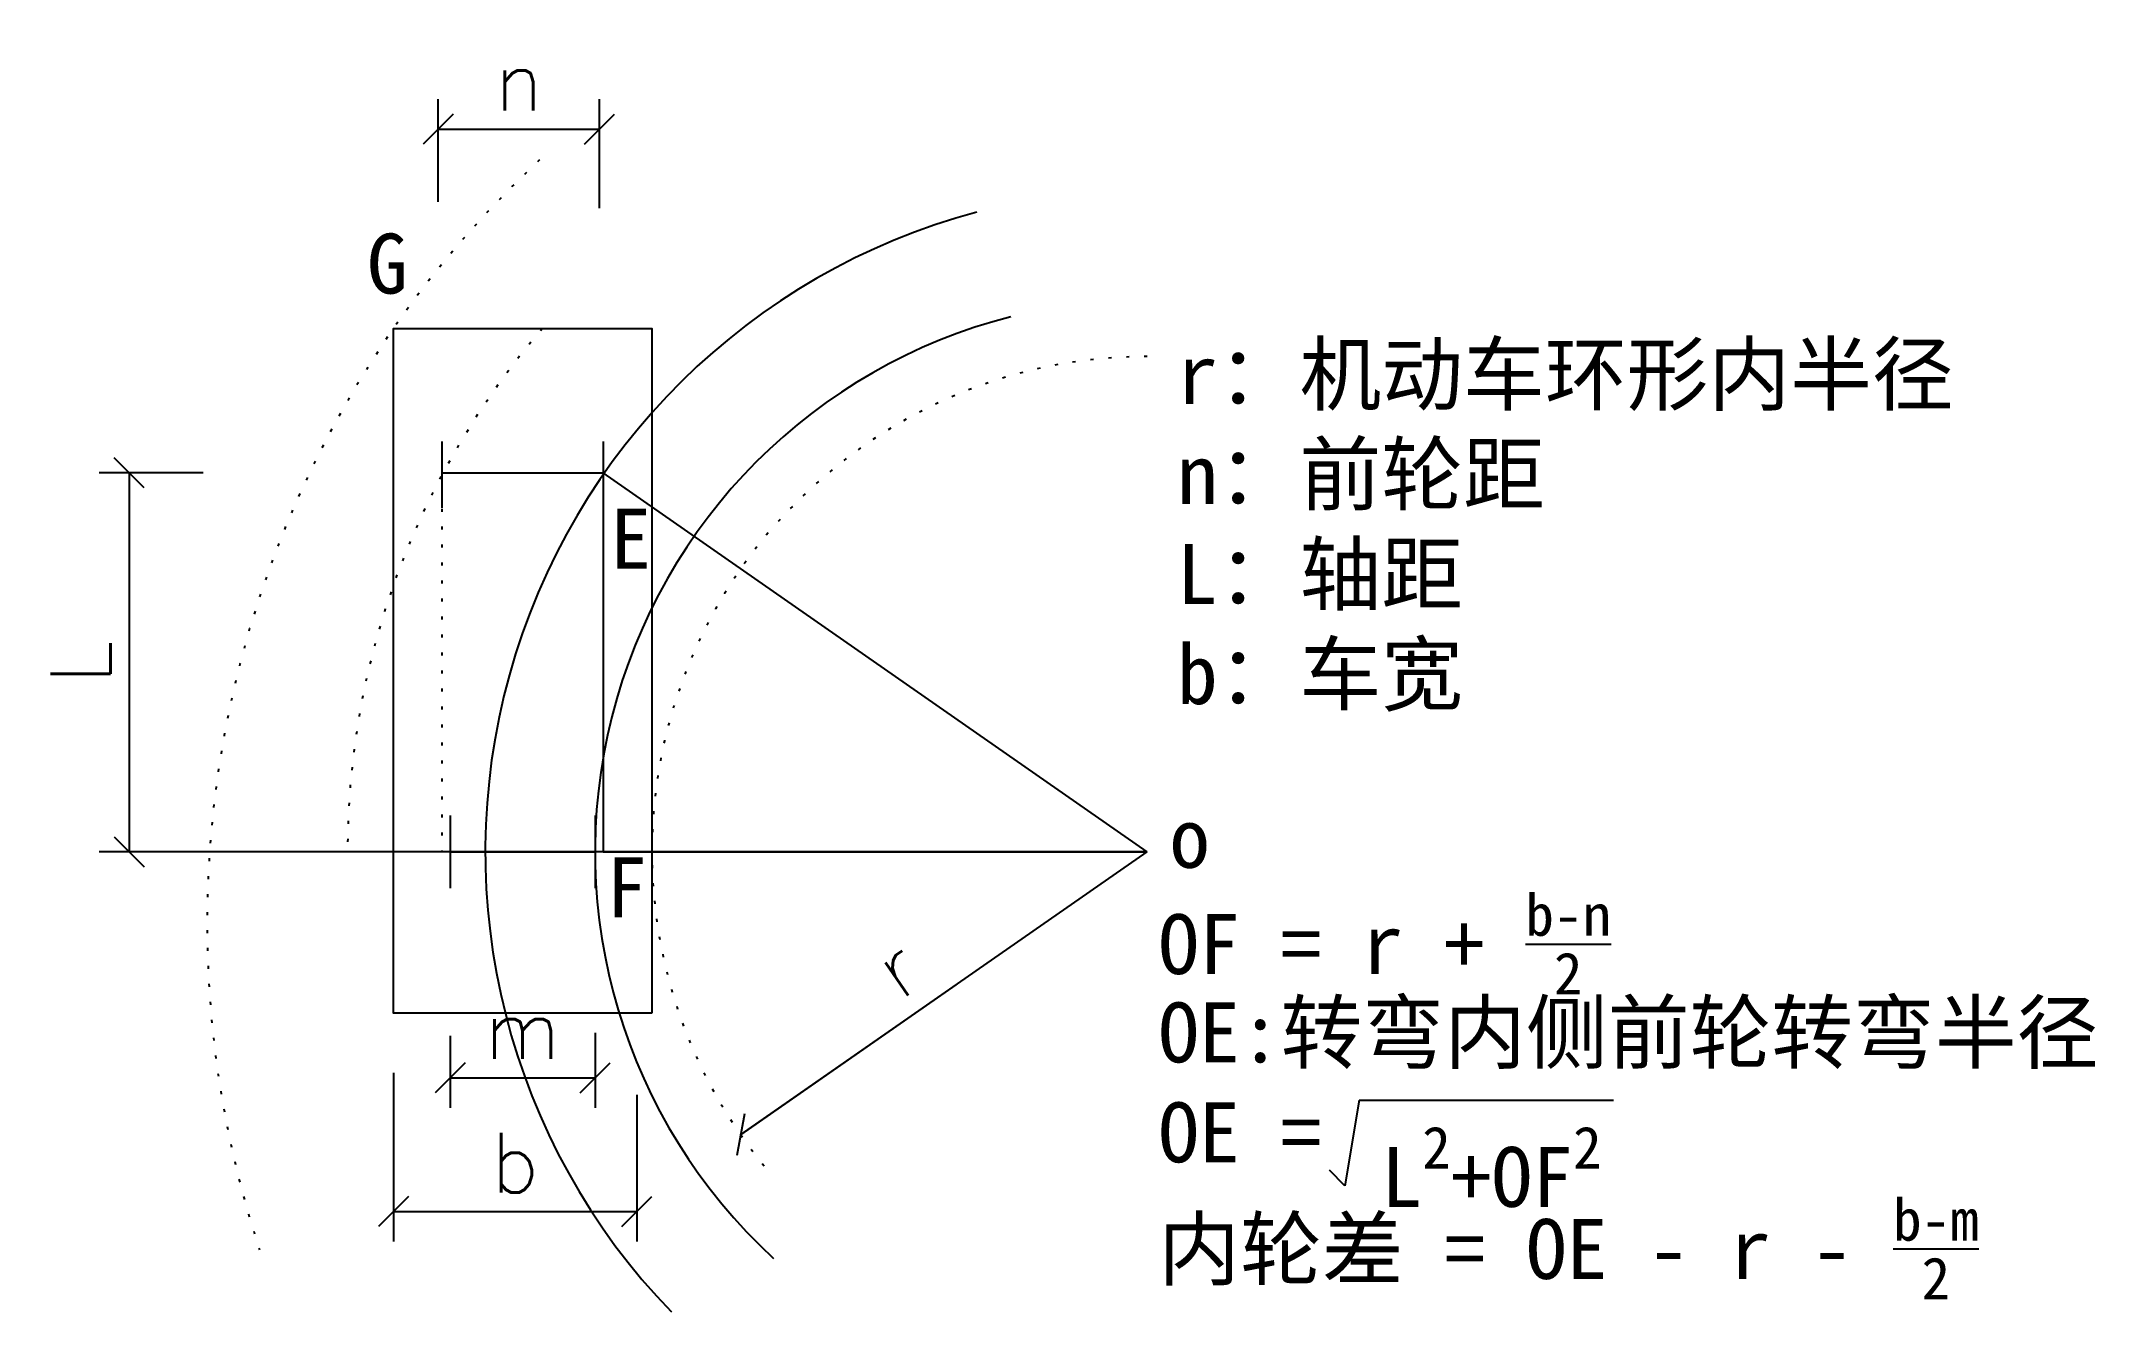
# Model space of a CAD drawing. Header units: millimetres. Extents: x -5061.2 to -4992.7, y 587.3 to 629.7.
import ezdxf

# ---------------------------------------------------------------- set-up
doc = ezdxf.new("R2010")
doc.units = ezdxf.units.MM
doc.header["$LTSCALE"] = 2
doc.linetypes.add('DOT', pattern=[0.25, 0, -0.25])
doc.layers.get('0').update_dxf_attribs({"color": 5})
doc.layers.add('frame', color=7, linetype='Continuous')
doc.styles.add('a18', font='', dxfattribs={"height": 16})
doc.styles.get("Standard").update_dxf_attribs({"font": 'txt', "bigfont": 'gbcbig.shx'})
doc.styles.get('a18').set_extended_font_data('SimSun')
doc.dimstyles.new('ISO-25', dxfattribs={"dimtxt": 2, "dimasz": 1, "dimexe": 1, "dimexo": 0.1, "dimtad": 1, "dimtxsty": 'Standard', "dimblk": 'OBLIQUE', "dimcen": -1, "dimadec": 0, "dimazin": 0, "dimtfac": 1, "dimtmove": 0, "dimatfit": 3, "dimldrblk": 'OBLIQUE', "dimfxl": 1, "dimarcsym": 0})

# ---------------------------------------------------------------- blocks, each defined once
blk = doc.blocks.new('_Oblique')
at = {"color": 0, "linetype": 'ByBlock', "lineweight": -2}
blk.add_line((-0.5, -0.5), (0.5, 0.5), dxfattribs=at)
blk = doc.blocks.new('*D8')
at = {"layer": 'Defpoints', "color": 0}
for p in [(-5055.677, 615.278), (-5058.245, 602.629), (-5055.692, 602.629)]:
    blk.add_point(p, dxfattribs=at)
at = {"layer": 'frame', "color": 0, "lineweight": -2}
for p, q in [((-5055.777, 615.278), (-5059.245, 615.278)), ((-5058.245, 615.278), (-5058.245, 602.629)), ((-5055.792, 602.629), (-5059.245, 602.629))]:
    blk.add_line(p, q, dxfattribs=at)
for p, rotation in [((-5058.245, 615.278), 90), ((-5058.245, 602.629), 270)]:
    blk.add_blockref('_Oblique', p, dxfattribs=dict(at, rotation=rotation))
at = {"layer": 'frame', "color": 0, "insert": (-5059.87, 608.953), "char_height": 2, "attachment_point": 5, "rotation": 90}
blk.add_mtext('L', dxfattribs=at)
blk = doc.blocks.new('*D9')
at = {"layer": 'Defpoints', "color": 0}
for p in [(-5024.281, 602.629), (-5037.847, 593.19)]:
    blk.add_point(p, dxfattribs=at)
at = {"layer": 'frame', "color": 0, "lineweight": -2}
blk.add_line((-5030.664, 598.187), (-5037.847, 593.19), dxfattribs=at)
at = {"layer": 'frame', "color": 0, "lineweight": -2, "rotation": 214.828388422773}
blk.add_blockref('_Oblique', (-5037.847, 593.19), dxfattribs=at)
at = {"layer": 'frame', "color": 0, "insert": (-5032.653, 598.784), "char_height": 2, "attachment_point": 5, "rotation": 34.82839}
blk.add_mtext('r', dxfattribs=at)

msp = doc.modelspace()

# ---------------------------------------------------------------- linework, layer by layer
at = {"layer": 'frame', "color": 5}
for p, q in [((-5047.81, 616.322), (-5047.81, 614.109)), ((-5042.427, 616.322), (-5042.427, 614.109)), ((-5047.81, 615.278), (-5042.427, 615.278)), ((-5047.533, 603.839), (-5047.533, 601.418)), ((-5042.704, 603.839), (-5042.704, 601.418)), ((-5042.301, 602.629), (-5047.81, 602.629)), ((-5047.533, 602.629), (-5042.704, 602.629))]:
    msp.add_line(p, q, dxfattribs=at)
at = {"layer": 'frame', "color": 5, "linetype": 'DOT'}
msp.add_line((-5047.81, 615.278), (-5047.81, 602.629), dxfattribs=at)
at = {"layer": 'frame', "color": 1}
for p, q in [((-5024.281, 602.629), (-5042.427, 615.278)), ((-5042.427, 615.278), (-5042.427, 602.629)), ((-5042.427, 602.629), (-5024.281, 602.629))]:
    msp.add_line(p, q, dxfattribs=at)
at = {"layer": 'frame'}
for p, q in [((-5040.807, 602.629), (-5055.792, 602.629)), ((-5024.281, 602.629), (-5040.807, 602.629)), ((-5037.847, 593.19), (-5024.281, 602.629)), ((-5017.209, 594.339), (-5017.691, 591.49)), ((-5017.209, 594.339), (-5008.725, 594.339)), ((-5017.691, 591.49), (-5018.209, 592.008))]:
    msp.add_line(p, q, dxfattribs=at)
at = {"layer": 'frame', "color": 5}
msp.add_lwpolyline([(-5040.807, 597.246), (-5049.43, 597.246), (-5049.43, 620.091), (-5040.807, 620.091)], close=True, dxfattribs=at)
at = {"layer": 'frame', "linetype": 'DOT'}
for centre, radius, start, end in [((-5020.845, 600.242), 34.8, 132.94607, 198.23547), ((-5024.281, 602.629), 26.684, 139.12481, 180), ((-5024.281, 602.629), 16.526, 90, 219.51013)]:
    msp.add_arc(centre, radius, start, end, dxfattribs=at)
at = {"layer": 'frame'}
for radius, start, end in [(22.084, 104.923, 224.03539), (18.423, 104.29021, 227.41153)]:
    msp.add_arc((-5024.281, 602.629), radius, start, end, dxfattribs=at)

# ---------------------------------------------------------------- texts
at = {"layer": 'frame', "char_height": 2, "attachment_point": 1, "style": 'a18'}
for s, insert, width in [('G', (-5050.314, 623.256), 2.8004), ('r：机动车环形内半径\\Pn：前轮距\\PL：轴距\\Pb：车宽', (-5023.293, 619.566), 27.92435), ('E', (-5042.193, 614.078), 2.8004), ('o', (-5023.547, 604.096), 2.8004), ('F', (-5042.329, 602.445), 2.8004), ('\\A1;OF = r + {\\H0.7x;\\Sb-n/2;}', (-5023.915, 601.23), 27.92435), ('\\A1;OE:转弯内侧前轮转弯半径\\POE = ', (-5023.915, 597.604), 44.01224), ('\\A1;L{\\H0.7x;\\S2^ ;}+OF{\\H0.7x;\\S2^ ;}', (-5016.473, 593.463), 44.01224), ('\\A1;内轮差 = OE - r - {\\H0.7x;\\Sb-m/2;}', (-5023.915, 591.059), 32.41887)]:
    msp.add_mtext(s, dxfattribs=dict(at, insert=insert, width=width))

# ---------------------------------------------------------------- dimensions: what is measured, and where the dimension line sits
at = {"layer": 'frame'}
for base, p1, p2, text in [((-5042.55, 626.742), (-5047.934, 624.22), (-5042.55, 624.007), 'n'), ((-5042.704, 595.093), (-5047.533, 596.591), (-5042.704, 596.685), 'm'), ((-5041.307, 590.633), (-5049.43, 595.356), (-5041.307, 594.62), 'b')]:
    msp.add_linear_dim(base=base, p1=p1, p2=p2, text=text, dimstyle='ISO-25', dxfattribs=at).render()
dim = msp.add_linear_dim(base=(-5058.245, 602.629), p1=(-5055.677, 615.278), p2=(-5055.692, 602.629), angle=90, text='L', dimstyle='ISO-25', dxfattribs=at)
dim.commit()
dim.dimension.update_dxf_attribs({"geometry": '*D8', "text_midpoint": (-5059.87, 608.953)})
dim = msp.add_radius_dim(center=(-5024.281, 602.629), mpoint=(-5037.847, 593.19), text='r', dimstyle='ISO-25', dxfattribs=at)
dim.commit()
dim.dimension.update_dxf_attribs({"geometry": '*D9', "text_midpoint": (-5031.725, 597.45), "dimtype": 164})

doc.saveas('drawing.dxf')
